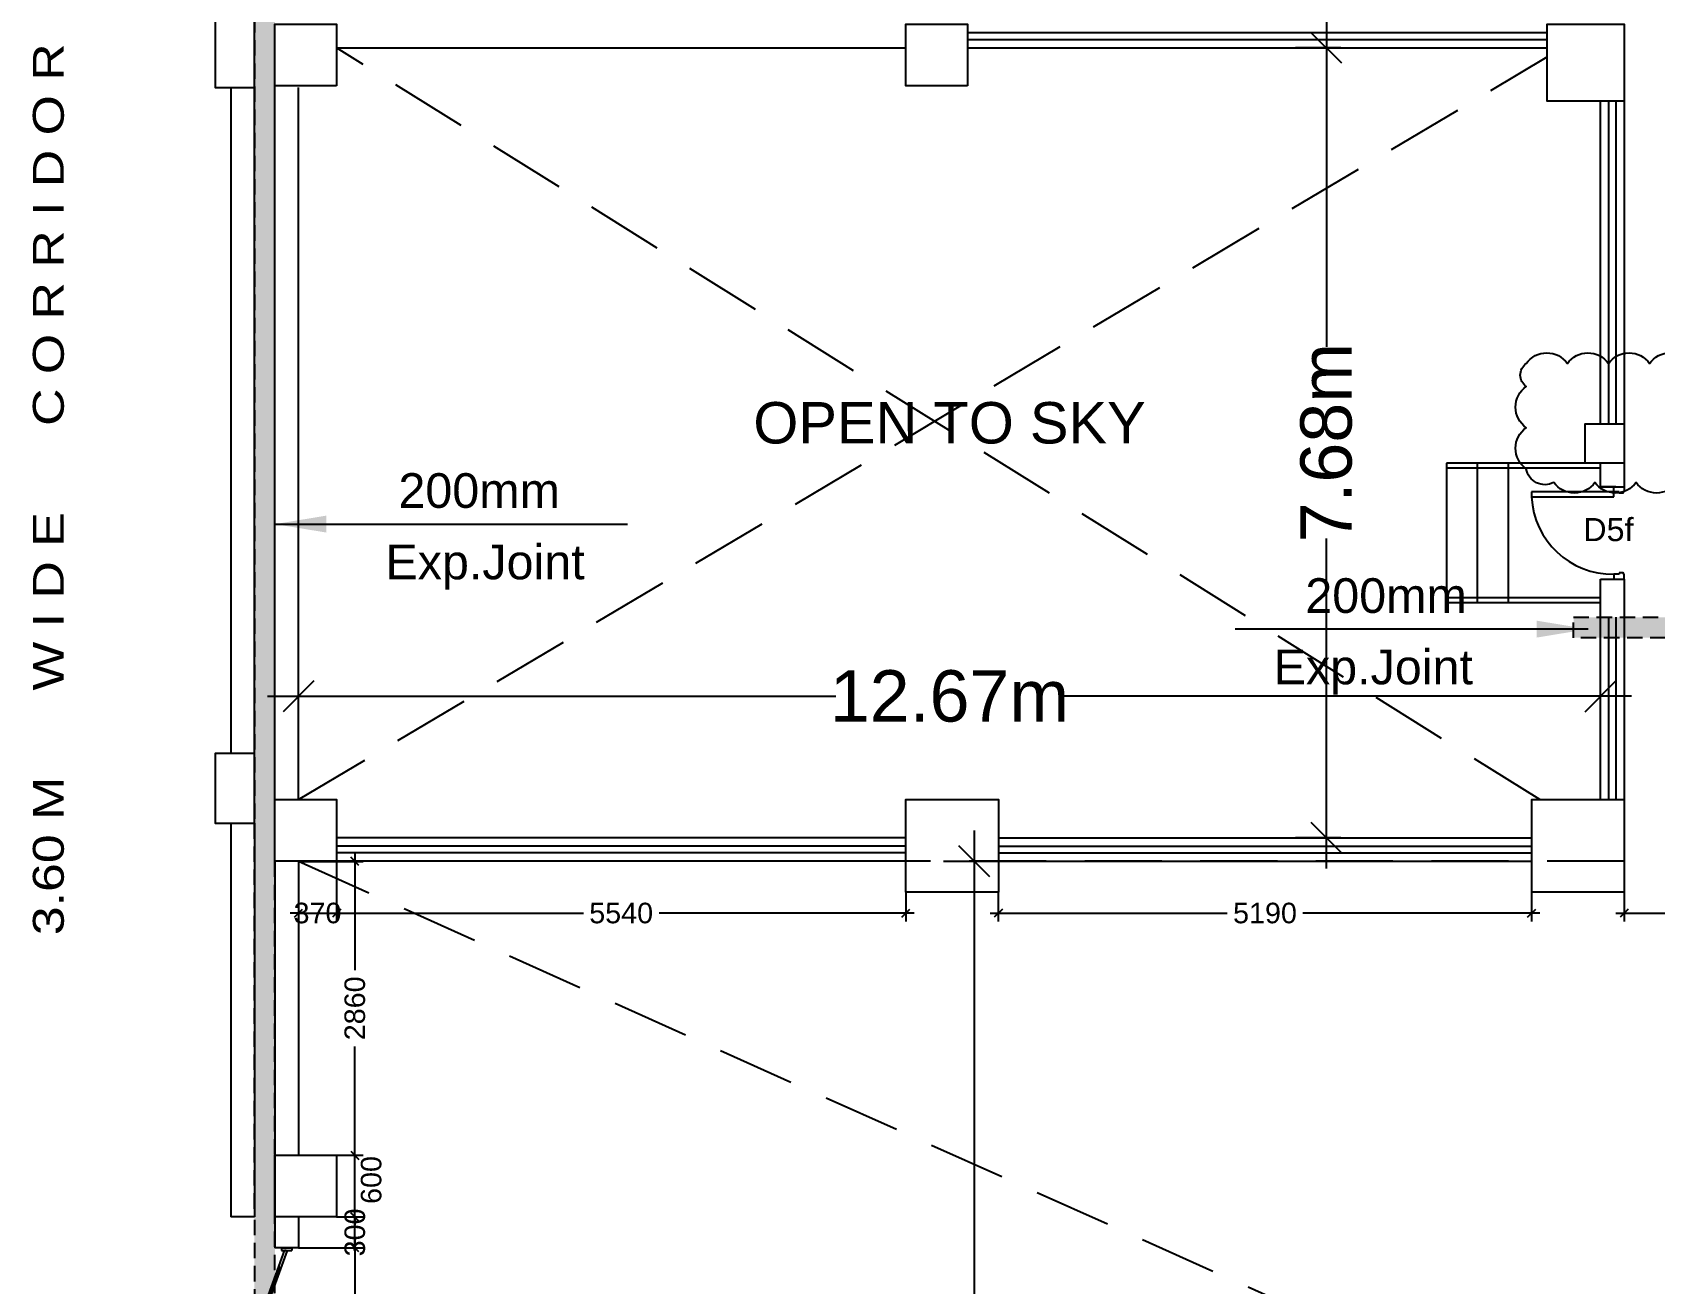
# Model space of a CAD drawing. Extents: x 6345096 to 6738923, y -6490958 to -6305885.
# Drawn here: x 6574630 to 6590415, y -6445057 to -6432885 of the extents above; entities that cross this region are included whole.
import ezdxf
from ezdxf.enums import TextEntityAlignment as Align

# ---------------------------------------------------------------- set-up
doc = ezdxf.new("R2010")
doc.units = 0
doc.header["$LTSCALE"] = 600
doc.header["$MEASUREMENT"] = 0
doc.header["$PDMODE"] = 35
doc.linetypes.add('HIDDEN', pattern=[0.375, 0.25, -0.125])
doc.linetypes.add('HIDDEN2', pattern=[0.1875, 0.125, -0.0625])
doc.layers.get('0').update_dxf_attribs({"linetype": 'CONTINUOUS'})
doc.layers.get('Defpoints').update_dxf_attribs({"linetype": 'CONTINUOUS'})
for name, color, linetype in [('8', 8, 'CONTINUOUS'), ('C00-00-00', 7, 'CONTINUOUS'), ('DIMEN', 5, 'CONTINUOUS'), ('DOOR', 32, 'CONTINUOUS'), ('Duct', 8, 'CONTINUOUS'), ('Exp.Joint', 104, 'CONTINUOUS'), ('HS', 251, 'CONTINUOUS'), ('LA-column', 3, 'CONTINUOUS'), ('Railing', 21, 'CONTINUOUS'), ('Stairscase', 7, 'CONTINUOUS'), ('TEXT', 6, 'CONTINUOUS'), ('TXT', 6, 'CONTINUOUS'), ('Walls', 7, 'CONTINUOUS'), ('WIN', 151, 'CONTINUOUS'), ('Working Dim', 5, 'CONTINUOUS')]:
    doc.layers.add(name, color=color, linetype=linetype)
doc.styles.add('ari', font='arial.ttf')
doc.styles.add('ARIAL', font='arial.ttf')
doc.styles.add('ROMANS', font='romans.shx')
doc.styles.get("Standard").update_dxf_attribs({"font": 'romans.shx'})
doc.dimstyles.new('int. dim', dxfattribs={"dimtxt": 200, "dimasz": 80, "dimexe": 80, "dimexo": 0, "dimgap": 70, "dimtad": 0, "dimdec": 0, "dimzin": 12, "dimdsep": 46, "dimtxsty": 'ari', "dimblk": 'OBLIQUE', "dimcen": 2, "dimdle": 80, "dimclrd": 256, "dimclre": 256, "dimclrt": 6, "dimadec": 0, "dimazin": 0, "dimtfac": 1, "dimtdec": 0, "dimtix": 1, "dimtmove": 2, "dimatfit": 3, "dimfxl": 1, "dimtolj": 1, "dimtzin": 0, "dimlwd": -1, "dimlwe": -1, "dimarcsym": 0})
doc.dimstyles.new('LA-Footing-dim', dxfattribs={"dimtxt": 300, "dimasz": 5, "dimexe": 25, "dimexo": 25, "dimgap": 5, "dimtad": 1, "dimdec": 0, "dimzin": 0, "dimdsep": 46, "dimtxsty": 'ROMANS', "dimblk": 'DOT', "dimcen": 0.09, "dimdle": 50, "dimclrd": 5, "dimclre": 5, "dimclrt": 6, "dimadec": 0, "dimazin": 0, "dimtfac": 1, "dimtdec": 0, "dimtix": 1, "dimtofl": 0, "dimtmove": 0, "dimatfit": 3, "dimfxl": 1, "dimtolj": 1, "dimtzin": 0, "dimarcsym": 0})
doc.dimstyles.new('STANDARD$0', dxfattribs={"dimscale": 0, "dimtxt": 150, "dimasz": 125, "dimexe": 0.75, "dimexo": 1, "dimgap": 25, "dimtad": 1, "dimdec": 0, "dimdsep": 46, "dimtxsty": 'Standard', "dimblk1": 'DOT', "dimblk2": 'DOT', "dimsah": 1, "dimcen": 2.5, "dimclrd": 1, "dimclre": 1, "dimclrt": 3, "dimadec": 0, "dimazin": 0, "dimtfac": 1, "dimtdec": 0, "dimtmove": 0, "dimatfit": 3, "dimldrblk": 'DOT', "dimfxl": 1, "dimtolj": 1, "dimtzin": 0, "dimarcsym": 0})

# ---------------------------------------------------------------- blocks, each defined once
blk = doc.blocks.new('_Oblique')
at = {"color": 0, "linetype": 'ByBlock', "lineweight": -2}
blk.add_line((-0.5, -0.5), (0.5, 0.5), dxfattribs=at)
blk = doc.blocks.new('*D435')
at = {"layer": 'Defpoints', "color": 0, "transparency": 16777216}
for p in [(6577220, -6444709, 5), (6577768, -6444709), (6577220, -6446509, 5)]:
    blk.add_point(p, dxfattribs=at)
at = {"layer": 'Working Dim', "transparency": 16777216}
for p, q in [((6577768, -6444629), (6577768, -6445250)), ((6577220, -6444709), (6577848, -6444709)), ((6577768, -6446589), (6577768, -6445968)), ((6577220, -6446509), (6577848, -6446509))]:
    blk.add_line(p, q, dxfattribs=at)
at = {"layer": 'Working Dim', "transparency": 16777216, "xscale": 80, "yscale": 80, "zscale": 80}
for p, rotation in [((6577768, -6444709), 90), ((6577768, -6446509), 270)]:
    blk.add_blockref('_Oblique', p, dxfattribs=dict(at, rotation=rotation))
at = {"layer": 'Working Dim', "color": 6, "transparency": 16777216, "insert": (6577768, -6445609), "char_height": 200, "attachment_point": 5, "rotation": 90, "style": 'ari'}
blk.add_mtext('\\A1;1800', dxfattribs=at)
blk = doc.blocks.new('*D436')
at = {"layer": 'Defpoints', "color": 0, "transparency": 16777216}
for p in [(6577590, -6444409, -2), (6577768, -6444409), (6577220, -6444709, 5)]:
    blk.add_point(p, dxfattribs=at)
at = {"layer": 'Working Dim', "transparency": 16777216}
for p, q in [((6577768, -6444409), (6577768, -6444329)), ((6577590, -6444409), (6577848, -6444409)), ((6577768, -6444709), (6577768, -6444409)), ((6577220, -6444709), (6577848, -6444709)), ((6577768, -6444709), (6577768, -6444789))]:
    blk.add_line(p, q, dxfattribs=at)
at = {"layer": 'Working Dim', "transparency": 16777216, "xscale": 80, "yscale": 80, "zscale": 80}
for p, rotation in [((6577768, -6444409), 270), ((6577768, -6444709), 90)]:
    blk.add_blockref('_Oblique', p, dxfattribs=dict(at, rotation=rotation))
at = {"layer": 'Working Dim', "color": 6, "transparency": 16777216, "insert": (6577768, -6444559), "char_height": 200, "attachment_point": 5, "rotation": 90, "style": 'ari'}
blk.add_mtext('\\A1;300', dxfattribs=at)
blk = doc.blocks.new('*D437')
at = {"layer": 'Defpoints', "color": 0, "transparency": 16777216}
for p in [(6577590, -6443809, -2), (6577768, -6443809), (6577590, -6444409, -2)]:
    blk.add_point(p, dxfattribs=at)
at = {"layer": 'Working Dim', "transparency": 16777216}
for p, q in [((6577768, -6443809), (6577768, -6443729)), ((6577590, -6443809), (6577848, -6443809)), ((6577768, -6444409), (6577768, -6443809)), ((6577590, -6444409), (6577848, -6444409)), ((6577768, -6444409), (6577768, -6444489))]:
    blk.add_line(p, q, dxfattribs=at)
at = {"layer": 'Working Dim', "transparency": 16777216, "xscale": 80, "yscale": 80, "zscale": 80}
for p, rotation in [((6577768, -6443809), 270), ((6577768, -6444409), 90)]:
    blk.add_blockref('_Oblique', p, dxfattribs=dict(at, rotation=rotation))
at = {"layer": 'Working Dim', "color": 6, "transparency": 16777216, "insert": (6577927, -6444049), "char_height": 200, "attachment_point": 5, "rotation": 90, "style": 'ari'}
blk.add_mtext('\\A1;600', dxfattribs=at)
blk = doc.blocks.new('*D438')
at = {"layer": 'Defpoints', "color": 0, "transparency": 16777216}
for p in [(6577219, -6440949, 5), (6577768, -6440949), (6577590, -6443809, -2)]:
    blk.add_point(p, dxfattribs=at)
at = {"layer": 'Working Dim', "transparency": 16777216}
for p, q in [((6577768, -6440869), (6577768, -6442009)), ((6577219, -6440949), (6577848, -6440949)), ((6577768, -6443889), (6577768, -6442749)), ((6577590, -6443809), (6577848, -6443809))]:
    blk.add_line(p, q, dxfattribs=at)
at = {"layer": 'Working Dim', "transparency": 16777216, "xscale": 80, "yscale": 80, "zscale": 80}
for p, rotation in [((6577768, -6440949), 90), ((6577768, -6443809), 270)]:
    blk.add_blockref('_Oblique', p, dxfattribs=dict(at, rotation=rotation))
at = {"layer": 'Working Dim', "color": 6, "transparency": 16777216, "insert": (6577768, -6442379), "char_height": 200, "attachment_point": 5, "rotation": 90, "style": 'ari'}
blk.add_mtext('\\A1;2860', dxfattribs=at)
blk = doc.blocks.new('*D439')
at = {"layer": 'Defpoints', "color": 0, "transparency": 16777216}
for p in [(6583795, -6440949), (6584286, -6440949, 10), (6584286, -6454794, 6)]:
    blk.add_point(p, dxfattribs=at)
at = {"layer": 'DIMEN', "color": 8, "transparency": 16777216}
for p, q in [((6583795, -6440649), (6583795, -6446766)), ((6584286, -6440949), (6583495, -6440949)), ((6583795, -6455094), (6583795, -6448977)), ((6584286, -6454794), (6583495, -6454794))]:
    blk.add_line(p, q, dxfattribs=at)
at = {"layer": 'DIMEN', "color": 8, "transparency": 16777216, "xscale": 300, "yscale": 300, "zscale": 300}
for p, rotation in [((6583795, -6440949), 90), ((6583795, -6454794), 270)]:
    blk.add_blockref('_Oblique', p, dxfattribs=dict(at, rotation=rotation))
at = {"layer": 'DIMEN', "color": 7, "transparency": 16777216, "insert": (6583795, -6447871), "char_height": 500, "attachment_point": 5, "rotation": 90, "style": 'ari'}
blk.add_mtext('\\A1;13.85m', dxfattribs=at)
blk = doc.blocks.new('*D440')
at = {"layer": 'Defpoints', "color": 0, "transparency": 16777216}
for p in [(6589889, -6439343), (6577219, -6439488, 5), (6589889, -6439488, 5)]:
    blk.add_point(p, dxfattribs=at)
at = {"layer": 'DIMEN', "color": 8, "transparency": 16777216}
for p, q in [((6577219, -6439488), (6577219, -6439043)), ((6589889, -6439488), (6589889, -6439043)), ((6576919, -6439343), (6582449, -6439343)), ((6590189, -6439343), (6584660, -6439343))]:
    blk.add_line(p, q, dxfattribs=at)
at = {"layer": 'DIMEN', "color": 8, "transparency": 16777216, "xscale": 300, "yscale": 300, "zscale": 300, "rotation": 180}
blk.add_blockref('_Oblique', (6577219, -6439343), dxfattribs=at)
at = {"layer": 'DIMEN', "color": 8, "transparency": 16777216, "xscale": 300, "yscale": 300, "zscale": 300}
blk.add_blockref('_Oblique', (6589889, -6439343), dxfattribs=at)
at = {"layer": 'DIMEN', "color": 7, "transparency": 16777216, "insert": (6583554, -6439343), "char_height": 500, "attachment_point": 5, "style": 'ari'}
blk.add_mtext('\\A1;12.67m', dxfattribs=at)
blk = doc.blocks.new('*D441')
at = {"layer": 'Defpoints', "color": 0, "transparency": 16777216}
for p in [(6587221, -6433034), (6587363, -6433034, 5), (6587363, -6440719, 5)]:
    blk.add_point(p, dxfattribs=at)
at = {"layer": 'DIMEN', "color": 8, "transparency": 16777216}
for p, q in [((6587221, -6432734), (6587221, -6435944)), ((6587363, -6433034), (6586921, -6433034)), ((6587221, -6441019), (6587221, -6437809)), ((6587363, -6440719), (6586921, -6440719))]:
    blk.add_line(p, q, dxfattribs=at)
at = {"layer": 'DIMEN', "color": 8, "transparency": 16777216, "xscale": 300, "yscale": 300, "zscale": 300}
for p, rotation in [((6587221, -6433034), 90), ((6587221, -6440719), 270)]:
    blk.add_blockref('_Oblique', p, dxfattribs=dict(at, rotation=rotation))
at = {"layer": 'DIMEN', "color": 7, "transparency": 16777216, "insert": (6587221, -6436876), "char_height": 500, "attachment_point": 5, "rotation": 90, "style": 'ari'}
blk.add_mtext('\\A1;7.68m', dxfattribs=at)
blk = doc.blocks.new('*D442')
at = {"layer": 'Defpoints', "color": 0, "transparency": 16777216}
for p in [(6577219, -6440949, -4), (6577590, -6440949, -4), (6577590, -6441453)]:
    blk.add_point(p, dxfattribs=at)
at = {"layer": 'Working Dim', "transparency": 16777216}
for p, q in [((6577219, -6440949), (6577219, -6441533)), ((6577590, -6440949), (6577590, -6441533)), ((6577219, -6441453), (6577139, -6441453)), ((6577219, -6441453), (6577590, -6441453)), ((6577590, -6441453), (6577670, -6441453))]:
    blk.add_line(p, q, dxfattribs=at)
at = {"layer": 'Working Dim', "transparency": 16777216, "xscale": 80, "yscale": 80, "zscale": 80}
blk.add_blockref('_Oblique', (6577219, -6441453), dxfattribs=at)
at = {"layer": 'Working Dim', "transparency": 16777216, "xscale": 80, "yscale": 80, "zscale": 80, "rotation": 180}
blk.add_blockref('_Oblique', (6577590, -6441453), dxfattribs=at)
at = {"layer": 'Working Dim', "color": 6, "transparency": 16777216, "insert": (6577404, -6441453), "char_height": 200, "attachment_point": 5, "style": 'ari'}
blk.add_mtext('\\A1;370', dxfattribs=at)
blk = doc.blocks.new('*D443')
at = {"layer": 'Defpoints', "color": 0, "transparency": 16777216}
for p in [(6577590, -6440949, -4), (6583129, -6441249, 7), (6583129, -6441453)]:
    blk.add_point(p, dxfattribs=at)
at = {"layer": 'Working Dim', "transparency": 16777216}
for p, q in [((6577590, -6440949), (6577590, -6441533)), ((6583129, -6441249), (6583129, -6441533)), ((6577510, -6441453), (6579991, -6441453)), ((6583209, -6441453), (6580728, -6441453))]:
    blk.add_line(p, q, dxfattribs=at)
at = {"layer": 'Working Dim', "transparency": 16777216, "xscale": 80, "yscale": 80, "zscale": 80, "rotation": 180}
blk.add_blockref('_Oblique', (6577590, -6441453), dxfattribs=at)
at = {"layer": 'Working Dim', "transparency": 16777216, "xscale": 80, "yscale": 80, "zscale": 80}
blk.add_blockref('_Oblique', (6583129, -6441453), dxfattribs=at)
at = {"layer": 'Working Dim', "color": 6, "transparency": 16777216, "insert": (6580359, -6441453), "char_height": 200, "attachment_point": 5, "style": 'ari'}
blk.add_mtext('\\A1;5540', dxfattribs=at)
blk = doc.blocks.new('*D444')
at = {"layer": 'Defpoints', "color": 0, "transparency": 16777216}
for p in [(6584029, -6441249, 7), (6589219, -6441249, 6), (6589219, -6441453)]:
    blk.add_point(p, dxfattribs=at)
at = {"layer": 'Working Dim', "transparency": 16777216}
for p, q in [((6584029, -6441249), (6584029, -6441533)), ((6589219, -6441249), (6589219, -6441533)), ((6583949, -6441453), (6586256, -6441453)), ((6589299, -6441453), (6586993, -6441453))]:
    blk.add_line(p, q, dxfattribs=at)
at = {"layer": 'Working Dim', "transparency": 16777216, "xscale": 80, "yscale": 80, "zscale": 80, "rotation": 180}
blk.add_blockref('_Oblique', (6584029, -6441453), dxfattribs=at)
at = {"layer": 'Working Dim', "transparency": 16777216, "xscale": 80, "yscale": 80, "zscale": 80}
blk.add_blockref('_Oblique', (6589219, -6441453), dxfattribs=at)
at = {"layer": 'Working Dim', "color": 6, "transparency": 16777216, "insert": (6586624, -6441453), "char_height": 200, "attachment_point": 5, "style": 'ari'}
blk.add_mtext('\\A1;5190', dxfattribs=at)
blk = doc.blocks.new('*D445')
at = {"layer": 'Defpoints', "color": 0, "transparency": 16777216}
for p in [(6590119, -6441249, 6), (6593719, -6441249, 10), (6593719, -6441453)]:
    blk.add_point(p, dxfattribs=at)
at = {"layer": 'Working Dim', "transparency": 16777216}
for p, q in [((6590119, -6441249), (6590119, -6441533)), ((6593719, -6441249), (6593719, -6441533)), ((6590039, -6441453), (6591551, -6441453)), ((6593799, -6441453), (6592288, -6441453))]:
    blk.add_line(p, q, dxfattribs=at)
at = {"layer": 'Working Dim', "transparency": 16777216, "xscale": 80, "yscale": 80, "zscale": 80, "rotation": 180}
blk.add_blockref('_Oblique', (6590119, -6441453), dxfattribs=at)
at = {"layer": 'Working Dim', "transparency": 16777216, "xscale": 80, "yscale": 80, "zscale": 80}
blk.add_blockref('_Oblique', (6593719, -6441453), dxfattribs=at)
at = {"layer": 'Working Dim', "color": 6, "transparency": 16777216, "insert": (6591919, -6441453), "char_height": 200, "attachment_point": 5, "style": 'ari'}
blk.add_mtext('\\A1;3600', dxfattribs=at)
blk = doc.blocks.new('_Dot')
at = {"layer": 'WIN', "color": 0, "linetype": 'ByBlock', "lineweight": -2}
blk.add_line((-0.5, 0), (-1, 0), dxfattribs=at)
at = {"layer": 'WIN', "color": 0, "linetype": 'ByBlock', "const_width": 0.5}
blk.add_lwpolyline([(-0.25, 0, 1), (0.25, 0, 1)], format="xyb", close=True, dxfattribs=at)
blk = doc.blocks.new('1000')
at = {"layer": 'DOOR'}
for p, q in [((0, -100), (0, 0)), ((0, 0), (50, 0)), ((50, -100), (0, -100)), ((50, 0), (50, -2)), ((63, -49), (50, -49)), ((50, -49), (50, -100)), ((50, -100), (50, -901)), ((100, -100), (50, -100)), ((63, -13), (61, -13)), ((63, -13), (63, -49)), ((100, -901), (100, -100)), ((837, -13), (837, -49)), ((837, -13), (839, -13)), ((837, -49), (850, -49)), ((850, 0), (850, -2)), ((900, 0), (850, 0)), ((850, -49), (850, -100)), ((850, -100), (900, -100)), ((900, -100), (900, 0)), ((50, -901), (100, -901))]:
    blk.add_line(p, q, dxfattribs=at)
for centre, major_axis, start_param, end_param in [((50, -13), (-7.95, 7.95), 3.926991, 5.497787), ((850, -13), (7.95, 7.95), 0.785398, 2.356194)]:
    blk.add_ellipse(centre, major_axis=major_axis, ratio=1, start_param=start_param, end_param=end_param, dxfattribs=at)
at = {"layer": 'DOOR', "color": 145}
blk.add_ellipse((64, -115), major_axis=(-520, 590), ratio=1, start_param=2.464943, end_param=4.009476, dxfattribs=at)
blk = doc.blocks.new('Z$W@#5624')
at = {"layer": 'DOOR'}
for p, q in [((19, 470), (840, 769)), ((28, 446), (849, 745)), ((188, 518), (680, 697)), ((676, 709), (685, 685)), ((0, 400), (0, 499)), ((0, 499), (25, 499)), ((25, 400), (25, 499)), ((183, 529), (192, 506)), ((1798, 499), (1773, 499)), ((1773, 400), (1773, 499)), ((1798, 400), (1798, 499)), ((0, 400), (25, 400)), ((19, 470), (28, 446)), ((1770, 453), (949, 154)), ((1779, 429), (957, 130)), ((1610, 381), (1117, 202)), ((1614, 369), (1606, 393)), ((1779, 429), (1770, 453)), ((1798, 400), (1773, 400)), ((1113, 214), (1122, 190))]:
    blk.add_line(p, q, dxfattribs=at)
at = {"layer": 'DOOR', "color": 145}
for centre, start_param, end_param in [((0, 449), 2.617994, 3.665191), ((1798, 449), -0.523599, 0.523599)]:
    blk.add_ellipse(centre, major_axis=(-899, 0), ratio=1, start_param=start_param, end_param=end_param, dxfattribs=at)
blk = doc.blocks.new('A$C2CD672AE')
at = {"layer": 'C00-00-00', "color": 8, "linetype": 'HIDDEN'}
for points in [[(59569.9, 19350.1), (59569.9, 19350.1), (58069.9, 19350.1)], [(59569.9, 19300.1), (58069.9, 19300.1)], [(59569.9, 18040.1), (58069.9, 18040.1)], [(59569.9, 17990.1), (59569.9, 17990.1), (58069.9, 17990.1)]]:
    blk.add_lwpolyline(points, dxfattribs=at)
at = {"layer": 'Railing', "color": 8, "linetype": 'HIDDEN'}
for p, q in [((59651.8, 16075), (59651.8, 17850)), ((59717.9, 17850), (59717.9, 16075)), ((53709.9, 15623.1), (58900, 15623.1)), ((53709.9, 15557), (58900, 15557))]:
    blk.add_line(p, q, dxfattribs=at)
for points in [[(53409.9, 23538.1), (59050, 23538.1)], [(53409.9, 23472), (59050, 23472)], [(59651.8, 19730.1), (59651.8, 22870)], [(59717.9, 22870), (59717.9, 19730.1)], [(52809.9, 15623.1), (47270, 15623.1)], [(52809.9, 15557), (47270, 15557)]]:
    blk.add_lwpolyline(points, dxfattribs=at)
at = {"layer": 'Walls', "color": 8, "linetype": 'HIDDEN'}
for p, q in [((46240, 23005.1, 5.1), (46240, 16525.2, 5.1)), ((46470.1, 23005.1, 5.1), (46470.1, 16525.2, 5.1)), ((46670.1, 16075.1), (46670.1, 23005)), ((46900.1, 16075.1), (46900.1, 23005)), ((58069.9, 19350.1, -2.4), (58069.9, 17990.1, -2.4)), ((58369.9, 19350.1, -2.4), (58369.9, 17990.1, -2.4)), ((58669.9, 19350.1, -2.4), (58669.9, 17990.1, -2.4)), ((59569.9, 19120.1), (59569.9, 19350.1)), ((59799.9, 19350.1), (59799.9, 19120.1)), ((59569.9, 19120.1, 3.7), (59799.9, 19120.1)), ((59569.9, 16075), (59569.9, 18220)), ((59569.9, 18220, 3.7), (59799.9, 18220)), ((59799.9, 18220), (59799.9, 16075)), ((46240.1, 15845.2), (46240.1, 12015.1)), ((46470.1, 15845.2), (46470.1, 12015.1)), ((53709.9, 15705.1), (58900, 15705.1)), ((46670.1, 15475.1), (46670.1, 11715.1)), ((46670.1, 15475.1), (46670.1, 12615.1)), ((46900.1, 15475.1), (46900.1, 12615.1)), ((53709.9, 15475.1), (58900, 15475.1)), ((46470.1, 12015.1), (46240.1, 12015.1)), ((46900.1, 12015.1), (46900.1, 11715.1)), ((46900.1, 11715.1), (46670.1, 11715.1))]:
    blk.add_line(p, q, dxfattribs=at)
for points in [[(47270, 23390.6), (52809.9, 23390.6)], [(53409.9, 23390.1), (59050, 23390.1)], [(59569.9, 19730.1), (59569.9, 22870)], [(59799.9, 22870), (59799.9, 19730.1)], [(52809.9, 15705.1), (47270, 15705.1)], [(52809.9, 15475.1), (47270, 15475.1)]]:
    blk.add_lwpolyline(points, dxfattribs=at)
at = {"layer": 'TXT', "color": 8, "linetype": 'HIDDEN', "style": 'ARIAL', "width": 1.2}
blk.add_text('3.60 M      W I D E      C O R R I D O R', height=300.522, rotation=90, dxfattribs=at).set_placement((44616, 19095, 2.1), align=Align.CENTER)

msp = doc.modelspace()

# ---------------------------------------------------------------- hatches: boundary and pattern name
at = {"layer": 'Exp.Joint', "linetype": 'HIDDEN'}
for points in [[(6576989.529, -6334860.673), (6576789.529, -6334860.673), (6576789.529, -6455500.935), (6576989.529, -6455500.935)], [(6589626.478, -6438573.861), (6594122.532, -6438573.861), (6594122.532, -6438773.861), (6589626.478, -6438773.861)], [(6589626.478, -6438573.861), (6594122.532, -6438573.861), (6594122.532, -6438773.861), (6589626.478, -6438773.861)]]:
    msp.add_hatch(color=256, dxfattribs=at).paths.add_polyline_path(points)

# ---------------------------------------------------------------- linework, layer by layer
at = {"layer": 'Duct', "color": 8, "linetype": 'HIDDEN2', "ltscale": 10}
for p, q in [((6577219.439, -6440348.798, 5.131), (6589369.358, -6433123.008, 5.32)), ((6589297.191, -6440348.857, 5.14), (6577589.529, -6433033.294, 5.322)), ((6590119.358, -6440948.801, 10.189), (6577219.439, -6440948.818, 10.189)), ((6577219.439, -6440948.818, 5.131), (6606619.44, -6454123.904, -2.819))]:
    msp.add_line(p, q, dxfattribs=at)
at = {"layer": 'Exp.Joint', "linetype": 'HIDDEN'}
for points, elevation in [([(6576989.529, -6334860.673), (6576789.529, -6334860.673), (6576789.529, -6455500.935), (6576989.529, -6455500.935)], 4.947), ([(6589626.478, -6438573.861), (6594122.532, -6438573.861), (6594122.532, -6438773.861), (6589626.478, -6438773.861)], 4.419), ([(6589626.478, -6438573.861), (6594122.532, -6438573.861), (6594122.532, -6438773.861), (6589626.478, -6438773.861)], 4.419)]:
    msp.add_lwpolyline(points, close=True, dxfattribs=dict(at, elevation=elevation))
at = {"layer": 'LA-column', "color": 2}
for points, elevation in [([(6576789.529, -6433418.819), (6576789.529, -6432738.819), (6576409.529, -6432738.819), (6576409.529, -6433418.819)], 0.191), ([(6577589.529, -6433403.854), (6576989.529, -6433403.854), (6576989.529, -6432803.854), (6577589.529, -6432803.854)], 0.191), ([(6583729.321, -6433403.854), (6583129.321, -6433403.854), (6583129.321, -6432803.854), (6583729.321, -6432803.854)], 1.078), ([(6590119.358, -6433553.854), (6589369.358, -6433553.854), (6589369.358, -6432803.854), (6590119.358, -6432803.854)], 14.623), ([(6590119.358, -6437073.847), (6589739.358, -6437073.847), (6589739.358, -6436693.847), (6590119.358, -6436693.847)], 3.707), ([(6576789.531, -6440578.752), (6576789.531, -6439898.752), (6576409.531, -6439898.752), (6576409.531, -6440578.752)], 4.814), ([(6577589.529, -6440948.875), (6576989.529, -6440948.875), (6576989.529, -6440348.875), (6577589.529, -6440348.875)], 0.191), ([(6584029.321, -6441248.875), (6583129.321, -6441248.875), (6583129.321, -6440348.875), (6584029.321, -6440348.875)], 1.523), ([(6590119.358, -6441248.875), (6589219.358, -6441248.875), (6589219.358, -6440348.875), (6590119.358, -6440348.875)], 9.492), ([(6577589.529, -6444408.808), (6576989.529, -6444408.808), (6576989.529, -6443808.808), (6577589.529, -6443808.808)], 2.283)]:
    msp.add_lwpolyline(points, close=True, dxfattribs=dict(at, elevation=elevation))
at = {"layer": 'LA-column', "color": 10, "ltscale": 25, "elevation": 11187.172}
msp.add_lwpolyline([(6590634.473, -6437261.935, -0.52056705), (6590234.473, -6437261.935, -0.52056705), (6589834.473, -6437261.935, -0.52056705), (6589434.473, -6437261.935, -0.52056705), (6589166.503, -6437129.906, -0.52056705), (6589166.503, -6436729.906, -0.52056705), (6589166.503, -6436329.906, -0.52056705), (6589166.503, -6436105.849, -0.52056705), (6589566.503, -6436105.849, -0.52056705), (6589966.503, -6436105.849, -0.52056705), (6590366.503, -6436105.849, -0.52056705), (6590766.503, -6436105.849, -0.52056705)], format="xyb", dxfattribs=at)
at = {"layer": 'Railing', "linetype": 'Continuous'}
for p, q in [((6589971.226, -6440348.857), (6589971.226, -6438573.861)), ((6590037.31, -6438573.861), (6590037.31, -6440348.857)), ((6584029.321, -6440800.768), (6589219.358, -6440800.775)), ((6584029.321, -6440866.852), (6589219.358, -6440866.859))]:
    msp.add_line(p, q, dxfattribs=at)
for points in [[(6583729.32, -6432951.888), (6589369.358, -6432951.88)], [(6583729.321, -6432885.804), (6589369.358, -6432885.796)], [(6589971.226, -6436693.847), (6589971.226, -6433553.854)], [(6590037.31, -6433553.854), (6590037.31, -6436693.847)], [(6583129.321, -6440800.768), (6577589.412, -6440800.775)], [(6583129.321, -6440866.852), (6577589.412, -6440866.859)]]:
    msp.add_lwpolyline(points, dxfattribs=at)
at = {"layer": 'Stairscase'}
for points in [[(6589889.261, -6437073.841), (6589889.261, -6437073.841), (6588389.261, -6437073.841)], [(6589889.261, -6437123.841), (6588389.261, -6437123.841)], [(6589889.261, -6438383.847), (6588389.261, -6438383.847)], [(6589889.261, -6438433.847), (6589889.261, -6438433.847), (6588389.261, -6438433.847)]]:
    msp.add_lwpolyline(points, dxfattribs=at)
at = {"layer": 'Walls', "linetype": 'Continuous'}
for p, q in [((6576559.415, -6433418.819, 5.131), (6576559.415, -6439898.752, 5.131)), ((6576789.439, -6433418.819, 5.131), (6576789.439, -6439898.752, 5.131)), ((6576989.439, -6440348.845), (6576989.439, -6433418.861)), ((6577219.439, -6440348.845), (6577219.439, -6433418.861)), ((6589889.268, -6437303.847), (6589889.268, -6437073.847)), ((6590119.268, -6437073.847), (6590119.268, -6437303.847)), ((6589889.268, -6437303.847, 3.707), (6590119.269, -6437303.847)), ((6589889.268, -6440348.857), (6589889.268, -6438203.852)), ((6589889.268, -6438203.852, 3.707), (6590119.269, -6438203.852)), ((6590119.268, -6438203.852), (6590119.268, -6440348.857)), ((6576559.529, -6440578.752), (6576559.529, -6444408.833)), ((6576789.529, -6440578.752), (6576789.529, -6444408.833)), ((6584029.321, -6440718.81), (6589219.358, -6440718.817)), ((6576989.439, -6440948.818), (6576989.439, -6444708.829)), ((6576989.439, -6440948.818), (6576989.439, -6443808.833)), ((6577219.439, -6440948.818), (6577219.439, -6443808.833)), ((6584029.321, -6440948.81), (6589219.358, -6440948.817)), ((6576789.529, -6444408.833), (6576559.529, -6444408.833)), ((6577219.439, -6444408.833), (6577219.439, -6444708.829)), ((6577219.439, -6444708.829), (6576989.439, -6444708.829))]:
    msp.add_line(p, q, dxfattribs=at)
at = {"layer": 'Walls', "color": 7}
for p, q in [((6588389.261, -6437073.841, -2.39), (6588389.261, -6438433.847, -2.39)), ((6588689.261, -6437073.841, -2.39), (6588689.261, -6438433.847, -2.39)), ((6588989.261, -6437073.841, -2.39), (6588989.261, -6438433.847, -2.39))]:
    msp.add_line(p, q, dxfattribs=at)
at = {"layer": 'Walls', "linetype": 'Continuous'}
for points in [[(6577589.413, -6433033.294), (6583129.321, -6433033.287)], [(6583729.321, -6433033.846), (6589369.358, -6433033.838)], [(6589889.268, -6436693.847), (6589889.268, -6433553.854)], [(6590119.268, -6433553.854), (6590119.268, -6436693.847)], [(6583129.321, -6440718.81), (6577589.412, -6440718.817)], [(6583129.321, -6440948.81), (6577589.412, -6440948.817)]]:
    msp.add_lwpolyline(points, dxfattribs=at)

# ---------------------------------------------------------------- block references
at = {"layer": 'DOOR', "linetype": 'Continuous', "rotation": 270.0000130200481}
msp.add_blockref('1000', (6590119.269, -6437303.852, 2.283), dxfattribs=at)
at = {"layer": 'DOOR', "linetype": 'Continuous', "xscale": -1.001247152686119, "yscale": 1.001247152686119, "zscale": 1.001247151760859, "rotation": 270}
msp.add_blockref('Z$W@#5624', (6576654.529, -6446508.829), dxfattribs=at)
at = {"layer": 'HS'}
msp.add_blockref('A$C2CD672AE', (6530319.294, -6456423.902, 8.17), dxfattribs=at)

# ---------------------------------------------------------------- texts
at = {"layer": '8', "color": 6, "style": 'ari'}
msp.add_text('D5f', height=225, dxfattribs=at).set_placement((6589965.515, -6437833.642, 0.681), align=Align.CENTER)
at = {"layer": 'Exp.Joint', "color": 7, "style": 'ARIAL'}
for s, p in [('200mm', (6578977.377, -6437510.322, 18.971)), ('Exp.Joint', (6579034.663, -6438205.001, 18.971)), ('200mm', (6587802.375, -6438532.138, 1.054)), ('Exp.Joint', (6587677.866, -6439226.817, 1.054))]:
    msp.add_text(s, height=337.5, dxfattribs=at).set_placement(p, align=Align.CENTER)
at = {"layer": 'TEXT', "color": 7, "style": 'ARIAL'}
msp.add_text('OPEN TO SKY', height=403.2, dxfattribs=at).set_placement((6583554.354, -6436883.798, 10.819), align=Align.CENTER)
at = {"layer": 'TXT', "color": 7, "style": 'ARIAL', "width": 1.2}
msp.add_text('3.60 M      W I D E      C O R R I D O R', height=300.52174, rotation=90, dxfattribs=at).set_placement((6574935.408, -6437328.868, 2.089), align=Align.CENTER)

# ---------------------------------------------------------------- dimensions: what is measured, and where the dimension line sits
at = {"layer": 'DIMEN'}
for base, p1, p2, picture, middle in [((6587220.731, -6433033.841), (6587362.843, -6440718.815, 5.131), (6587362.832, -6433033.841, 5.322), '*D441', (6587220.731, -6436876.328)), ((6583794.726, -6440948.814), (6584285.964, -6454793.916, 6.452), (6584285.946, -6440948.814, 10.189), '*D439', (6583794.726, -6447871.365))]:
    dim = msp.add_linear_dim(base=base, p1=p1, p2=p2, angle=90, dimstyle='STANDARD$0', override={"dimscale": 1, "dimtxt": 500, "dimasz": 300, "dimexe": 300, "dimexo": 0, "dimgap": 1, "dimtad": 0, "dimdec": 2, "dimlfac": 0.001, "dimzin": 0, "dimpost": 'm', "dimtxsty": 'ari', "dimblk1": 'Oblique', "dimblk2": 'Oblique', "dimcen": 0, "dimdle": 300, "dimclrd": 8, "dimclre": 8, "dimclrt": 7, "dimadec": 2, "dimtdec": 2, "dimtmove": 2, "dimfxl": 0.75, "dimfrac": 1, "dimlwd": 65535, "dimlwe": 65535}, dxfattribs=at)
    dim.commit()
    dim.dimension.update_dxf_attribs({"geometry": picture, "text_midpoint": middle})
dim = msp.add_linear_dim(base=(6589889.268, -6439343.141), p1=(6577219.439, -6439487.549, 5.131), p2=(6589889.268, -6439487.549, 5.131), dimstyle='STANDARD$0', override={"dimscale": 1, "dimtxt": 500, "dimasz": 300, "dimexe": 300, "dimexo": 0, "dimgap": 1, "dimtad": 0, "dimdec": 2, "dimlfac": 0.001, "dimzin": 0, "dimpost": 'm', "dimtxsty": 'ari', "dimblk1": 'Oblique', "dimblk2": 'Oblique', "dimcen": 0, "dimdle": 300, "dimclrd": 8, "dimclre": 8, "dimclrt": 7, "dimadec": 2, "dimtdec": 2, "dimtmove": 2, "dimfxl": 0.75, "dimfrac": 1, "dimlwd": 65535, "dimlwe": 65535}, dxfattribs=at)
dim.commit()
dim.dimension.update_dxf_attribs({"geometry": '*D440', "text_midpoint": (6583554.354, -6439343.141)})
at = {"layer": 'Working Dim', "color": 6}
for base, p1, p2, picture, middle in [((6577767.915, -6440948.818), (6577589.529, -6443808.791, -1.637), (6577219.439, -6440948.818, 5.131), '*D438', (6577767.915, -6442378.804)), ((6577767.915, -6444408.791), (6577219.529, -6444708.829, 5.131), (6577589.529, -6444408.791, -1.637), '*D436', (6577767.915, -6444558.81)), ((6577767.915, -6444708.829), (6577219.529, -6446508.876, 5.322), (6577219.529, -6444708.829, 5.131), '*D435', (6577767.915, -6445608.852))]:
    dim = msp.add_linear_dim(base=base, p1=p1, p2=p2, angle=90, dimstyle='int. dim', override={"dimtxt": 200, "dimarcsym": 1}, dxfattribs=at)
    dim.commit()
    dim.dimension.update_dxf_attribs({"geometry": picture, "text_midpoint": middle})
for base, p1, p2, picture, middle in [((6577589.529, -6441452.786), (6577219.438, -6440948.817, -3.728), (6577589.529, -6440948.817, -3.728), '*D442', (6577404.484, -6441452.786)), ((6583129.321, -6441452.786), (6577589.529, -6440948.817, -3.728), (6583129.321, -6441248.875, 6.654), '*D443', (6580359.425, -6441452.786)), ((6589219.358, -6441452.786), (6584029.321, -6441248.875, 6.654), (6589219.358, -6441248.875, 5.572), '*D444', (6586624.339, -6441452.786)), ((6593719.438, -6441452.786), (6590119.358, -6441248.875, 5.572), (6593719.438, -6441248.875, 10.189), '*D445', (6591919.398, -6441452.786))]:
    dim = msp.add_linear_dim(base=base, p1=p1, p2=p2, dimstyle='int. dim', override={"dimtxt": 200, "dimarcsym": 1}, dxfattribs=at)
    dim.commit()
    dim.dimension.update_dxf_attribs({"geometry": picture, "text_midpoint": middle})
dim = msp.add_linear_dim(base=(6577767.915, -6443808.791), p1=(6577589.529, -6444408.791, -1.637), p2=(6577589.529, -6443808.791, -1.637), angle=90, dimstyle='int. dim', override={"dimtxt": 200, "dimarcsym": 1}, dxfattribs=at)
dim.commit()
dim.dimension.update_dxf_attribs({"geometry": '*D437', "text_midpoint": (6577927.146, -6444048.76), "dimtype": 160})

# ---------------------------------------------------------------- leaders
at = {"layer": 'Exp.Joint'}
for points in [[(6576989.529, -6437667.968, 17.917), (6580422.304, -6437667.968, 17.917)], [(6589768.123, -6438689.784), (6586335.348, -6438689.784)]]:
    msp.add_leader(points, dimstyle='LA-Footing-dim', override={"dimasz": 500, "dimgap": 5, "dimtad": 0}, dxfattribs=at)

doc.saveas('drawing.dxf')
